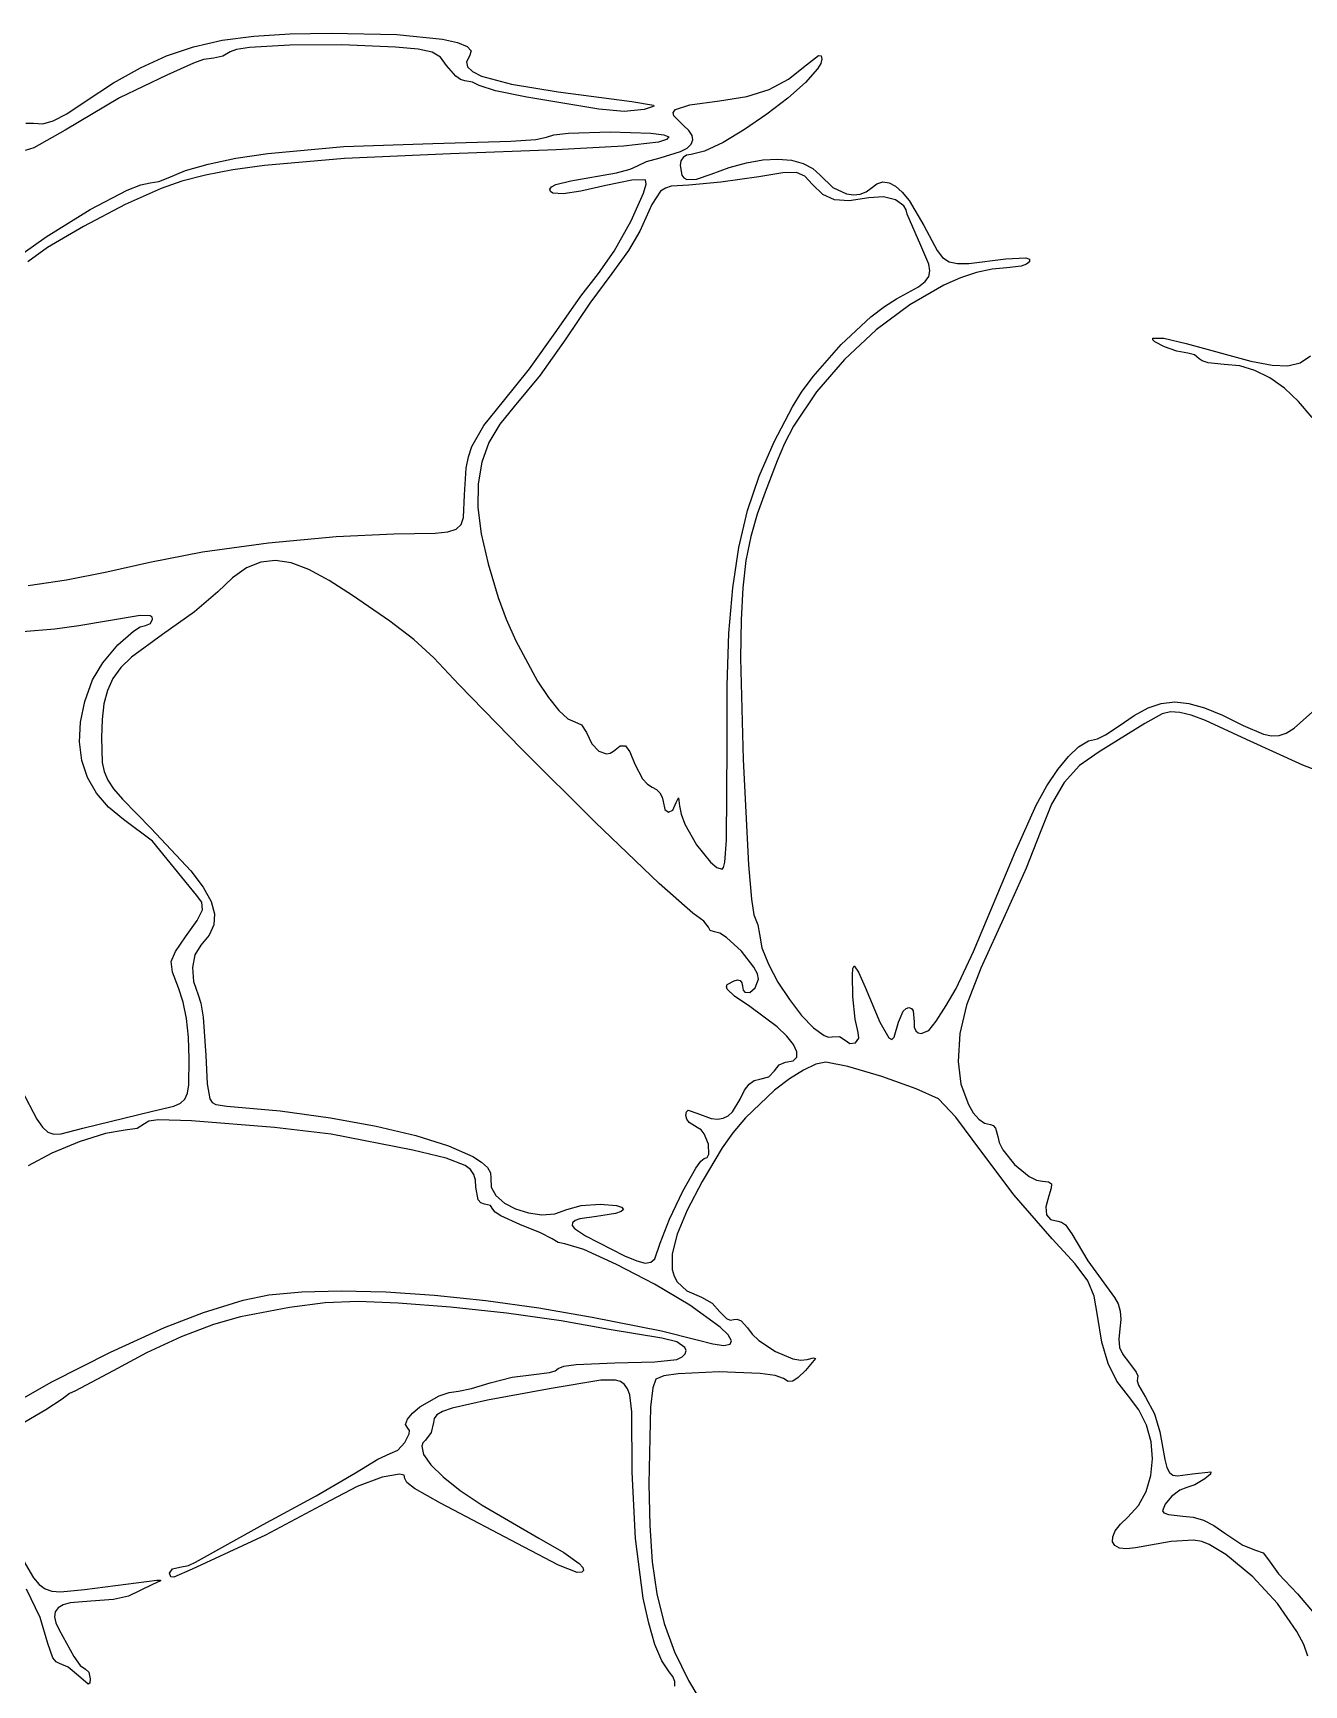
# Model space of a CAD drawing. Extents: x 56 to 1033, y 17 to 979.
# Drawn here: x 386 to 518, y 119.9 to 291.4 of the extents above; entities that cross this region are included whole.
import ezdxf

# ---------------------------------------------------------------- set-up
doc = ezdxf.new("R2010")
doc.units = 0

msp = doc.modelspace()

# ---------------------------------------------------------------- linework, layer by layer
at = {"layer": 'Layer 1'}
for p, q in [((399.848477, 289.073343), (402.639334, 290.01147)), ((402.639334, 290.01147), (405.622082, 290.681981)), ((405.622082, 290.681981), (408.91951, 291.119087)), ((408.445879, 289.921763), (407.114202, 289.723705)), ((412.647195, 290.16723), (408.445879, 289.921763)), ((408.91951, 291.119087), (412.654406, 291.357003)), ((418.048923, 290.188245), (412.647195, 290.16723)), ((412.654406, 291.357003), (416.94956, 291.42994)), ((416.94956, 291.42994), (423.745835, 291.272055)), ((423.63082, 289.9565), (418.048923, 290.188245)), ((425.987294, 289.750059), (423.63082, 289.9565)), ((423.745835, 291.272055), (428.48921, 290.803008)), ((428.48921, 290.803008), (430.050349, 290.45888)), ((430.050349, 290.45888), (431.04941, 290.045462)), ((431.04941, 290.045462), (431.470108, 289.565584)), ((397.126721, 287.833385), (399.848477, 289.073343)), ((402.6563, 288.31046), (399.86614, 287.05477)), ((403.692534, 288.677925), (402.6563, 288.31046)), ((404.74754, 288.83077), (403.692534, 288.677925)), ((405.692799, 289.021536), (404.74754, 288.83077)), ((406.46522, 289.48015), (405.692799, 289.021536)), ((407.114202, 289.723705), (406.46522, 289.48015)), ((427.417316, 289.451004), (425.987294, 289.750059)), ((428.276815, 288.932189), (427.417316, 289.451004)), ((428.92172, 288.06647), (428.276815, 288.932189)), ((431.29616, 289.02208), (431.006158, 288.457148)), ((431.006158, 288.457148), (431.111432, 287.92848)), ((431.470108, 289.565584), (431.29616, 289.02208)), ((466.28524, 288.1247), (467.549899, 289.106354)), ((467.783801, 288.27011), (467.437778, 287.703227)), ((467.549899, 289.106354), (467.822599, 289.0779)), ((467.90522, 288.72156), (467.783801, 288.27011)), ((467.822599, 289.0779), (467.90522, 288.72156)), ((394.351279, 286.257385), (397.126721, 287.833385)), ((399.86614, 287.05477), (394.965534, 284.694119)), ((429.875314, 286.942108), (428.92172, 288.06647)), ((430.376622, 286.600078), (429.875314, 286.942108)), ((430.81159, 286.47446), (430.376622, 286.600078)), ((431.628474, 286.32803), (430.81159, 286.47446)), ((431.111432, 287.92848), (431.620355, 287.432725)), ((431.620355, 287.432725), (432.541301, 286.96653)), ((432.541301, 286.96653), (435.652755, 286.109407)), ((462.417411, 285.559076), (464.425232, 286.632685)), ((464.425232, 286.632685), (466.28524, 288.1247)), ((467.437778, 287.703227), (466.181307, 286.302947)), ((391.39936, 284.31113), (394.351279, 286.257385)), ((432.29511, 285.97598), (431.628474, 286.32803)), ((433.988169, 285.413855), (432.29511, 285.97598)), ((437.27284, 284.76236), (433.988169, 285.413855)), ((435.652755, 286.109407), (440.51278, 285.33029)), ((444.71696, 283.52671), (437.27284, 284.76236)), ((440.51278, 285.33029), (448.17085, 284.33675)), ((457.26433, 284.37889), (460.088277, 284.831826)), ((460.088277, 284.831826), (462.417411, 285.559076)), ((466.181307, 286.302947), (464.354593, 284.680292)), ((388.076837, 282.299673), (389.482467, 283.043937)), ((394.965534, 284.694119), (389.33124, 281.33362)), ((389.482467, 283.043937), (391.39936, 284.31113)), ((447.349541, 283.29886), (444.71696, 283.52671)), ((449.42962, 283.48141), (447.349541, 283.29886)), ((448.17085, 284.33675), (450.409491, 283.941953)), ((450.275884, 283.751151), (449.42962, 283.48141)), ((450.437518, 283.852513), (450.275884, 283.751151)), ((450.409491, 283.941953), (450.437518, 283.852513)), ((452.436066, 283.192074), (452.676297, 283.492964)), ((452.510578, 282.826996), (452.436066, 283.192074)), ((452.676297, 283.492964), (454.196926, 283.967027)), ((454.196926, 283.967027), (457.26433, 284.37889)), ((464.354593, 284.680292), (462.17642, 282.994836)), ((385.222379, 282.073807), (386.02708, 282.05565)), ((386.02708, 282.05565), (386.989399, 281.997267)), ((389.33124, 281.33362), (386.079635, 279.494031)), ((386.989399, 281.997267), (388.076837, 282.299673)), ((453.5079, 281.83942), (452.510578, 282.826996)), ((454.087693, 281.302104), (453.5079, 281.83942)), ((459.865572, 281.406151), (457.640832, 280.07381)), ((462.17642, 282.994836), (459.865572, 281.406151)), ((410.362745, 278.925579), (418.242942, 279.649143)), ((418.242942, 279.649143), (427.48998, 279.95728)), ((427.48998, 279.95728), (435.603676, 280.191108)), ((435.603676, 280.191108), (438.199838, 280.389913)), ((438.199838, 280.389913), (439.30528, 280.61452)), ((439.30528, 280.61452), (440.05626, 280.849802)), ((440.05626, 280.849802), (441.590792, 281.019731)), ((447.277194, 279.677448), (440.308208, 279.287971)), ((441.590792, 281.019731), (445.921044, 281.161475)), ((445.921044, 281.161475), (450.117088, 281.035641)), ((450.937673, 280.109205), (447.277194, 279.677448)), ((450.117088, 281.035641), (451.483862, 280.871098)), ((451.749202, 280.358088), (450.937673, 280.109205)), ((451.483862, 280.871098), (451.99998, 280.63812)), ((451.99998, 280.63812), (451.749202, 280.358088)), ((453.898559, 279.492157), (454.32256, 279.894409)), ((454.416891, 280.799051), (454.087693, 281.302104)), ((454.32256, 279.894409), (454.495259, 280.32993)), ((454.495259, 280.32993), (454.416891, 280.799051)), ((457.640832, 280.07381), (455.720987, 279.157385)), ((386.079635, 279.494031), (385.163638, 279.2277)), ((404.179041, 277.82924), (407.038228, 278.42134)), ((407.038228, 278.42134), (410.362745, 278.925579)), ((418.314542, 278.393053), (410.027455, 277.677999)), ((429.32038, 278.8859), (418.314542, 278.393053)), ((440.308208, 279.287971), (429.32038, 278.8859)), ((448.76007, 277.64429), (449.695232, 278.074696)), ((449.695232, 278.074696), (451.11638, 278.48171)), ((451.11638, 278.48171), (453.223019, 279.122845)), ((453.252992, 278.163953), (453.17822, 277.67303)), ((453.223019, 279.122845), (453.898559, 279.492157)), ((453.473161, 278.522308), (453.252992, 278.163953)), ((453.83251, 278.741878), (453.473161, 278.522308)), ((454.32482, 278.81645), (453.83251, 278.741878)), ((455.720987, 279.157385), (454.32482, 278.81645)), ((458.272292, 277.476664), (460.068567, 277.963564)), ((460.068567, 277.963564), (461.765171, 278.248462)), ((461.765171, 278.248462), (463.332779, 278.331703)), ((463.332779, 278.331703), (464.742067, 278.213627)), ((464.742067, 278.213627), (465.963711, 277.894578)), ((465.963711, 277.894578), (466.968387, 277.374898)), ((399.052069, 276.027289), (400.02148, 276.40278)), ((400.02148, 276.40278), (401.826389, 277.154609)), ((403.87603, 276.671193), (401.418976, 276.03665)), ((401.826389, 277.154609), (404.179041, 277.82924)), ((406.721228, 277.215411), (403.87603, 276.671193)), ((410.027455, 277.677999), (406.721228, 277.215411)), ((441.83838, 276.07033), (446.551204, 276.902198)), ((446.551204, 276.902198), (447.978854, 277.28679)), ((447.978854, 277.28679), (448.76007, 277.64429)), ((449.58459, 276.20211), (448.15897, 276.16317)), ((449.637043, 275.750701), (449.58459, 276.20211)), ((453.17822, 277.67303), (453.340501, 276.681518)), ((453.340501, 276.681518), (453.55814, 276.385051)), ((453.55814, 276.385051), (453.879922, 276.217838)), ((453.879922, 276.217838), (454.875356, 276.260351)), ((454.875356, 276.260351), (456.40567, 276.78742)), ((456.40567, 276.78742), (458.272292, 277.476664)), ((461.33044, 276.49534), (457.413565, 275.941393)), ((463.850205, 276.896631), (461.33044, 276.49534)), ((465.27307, 276.947844), (463.850205, 276.896631)), ((466.123685, 276.574682), (465.27307, 276.947844)), ((466.9267, 275.70285), (466.123685, 276.574682)), ((466.968387, 277.374898), (467.72677, 276.65493)), ((467.72677, 276.65493), (469.022387, 275.406922)), ((391.903374, 273.092028), (395.757237, 275.105048)), ((399.27718, 275.30309), (395.561654, 273.617307)), ((395.757237, 275.105048), (397.185622, 275.67069)), ((397.185622, 275.67069), (398.15777, 275.87112)), ((398.15777, 275.87112), (399.052069, 276.027289)), ((401.418976, 276.03665), (399.27718, 275.30309)), ((439.62932, 275.2201), (439.803625, 275.450289)), ((439.713992, 274.973649), (439.62932, 275.2201)), ((439.971803, 274.810805), (439.713992, 274.973649)), ((439.803625, 275.450289), (440.278221, 275.68732)), ((441.029611, 274.737459), (439.971803, 274.810805)), ((440.278221, 275.68732), (441.83838, 276.07033)), ((442.848281, 275.003103), (441.029611, 274.737459)), ((445.47335, 275.61078), (442.848281, 275.003103)), ((448.15897, 276.16317), (445.47335, 275.61078)), ((448.077801, 271.932629), (449.355371, 274.793064)), ((449.355371, 274.793064), (449.637043, 275.750701)), ((451.140336, 274.998168), (450.221423, 273.609292)), ((451.639544, 275.335323), (451.140336, 274.998168)), ((452.251072, 275.514797), (451.639544, 275.335323)), ((454.06855, 275.64222), (452.251072, 275.514797)), ((457.413565, 275.941393), (454.06855, 275.64222)), ((467.999989, 274.667463), (466.9267, 275.70285)), ((469.196262, 274.123175), (467.999989, 274.667463)), ((469.022387, 275.406922), (470.461687, 274.739168)), ((470.461687, 274.739168), (471.17662, 274.63753)), ((471.17662, 274.63753), (471.857154, 274.69853)), ((471.857154, 274.69853), (472.479851, 274.928024)), ((472.479851, 274.928024), (473.02127, 275.33187)), ((473.02127, 275.33187), (473.61234, 275.780791)), ((473.61234, 275.780791), (474.225714, 275.965589)), ((474.225714, 275.965589), (474.863272, 275.884928)), ((474.863272, 275.884928), (475.526895, 275.53747)), ((475.526895, 275.53747), (476.218463, 274.92188)), ((476.218463, 274.92188), (476.939856, 274.036821)), ((387.339409, 270.259853), (391.903374, 273.092028)), ((395.561654, 273.617307), (391.234335, 271.353256)), ((450.221423, 273.609292), (448.97941, 270.86513)), ((470.72038, 274.021327), (469.196262, 274.123175)), ((472.7772, 274.31326), (470.72038, 274.021327)), ((474.279728, 274.406635), (472.7772, 274.31326)), ((475.54399, 274.110209), (474.279728, 274.406635)), ((476.415695, 273.490186), (475.54399, 274.110209)), ((476.656122, 273.079515), (476.415695, 273.490186)), ((476.74055, 272.61277), (476.656122, 273.079515)), ((476.939856, 274.036821), (478.47964, 271.45295)), ((391.234335, 271.353256), (387.467588, 269.156977)), ((446.328183, 268.767841), (448.077801, 271.932629)), ((478.16501, 269.37836), (476.74055, 272.61277)), ((478.47964, 271.45295), (479.855084, 268.865054)), ((382.80857, 267.03632), (387.339409, 270.259853)), ((448.97941, 270.86513), (447.806075, 268.838335)), ((479.006489, 267.443808), (478.16501, 269.37836)), ((387.467588, 269.156977), (385.43378, 267.67451)), ((444.68282, 266.44574), (446.328183, 268.767841)), ((447.806075, 268.838335), (446.07594, 266.44704)), ((479.855084, 268.865054), (480.434034, 268.121842)), ((480.434034, 268.121842), (481.098377, 267.68115)), ((481.098377, 267.68115), (481.966544, 267.4945)), ((483.156962, 267.513414), (486.97828, 267.97402)), ((486.97828, 267.97402), (489.083526, 268.103644)), ((489.083526, 268.103644), (489.4685, 267.966096)), ((489.4471, 267.68918), (489.136325, 267.435126)), ((489.4685, 267.966096), (489.4471, 267.68918)), ((442.857432, 264.107821), (444.68282, 266.44574)), ((446.07594, 266.44704), (443.79574, 263.363566)), ((478.61064, 265.619375), (478.995437, 266.15414)), ((478.995437, 266.15414), (479.119444, 266.744716)), ((479.119444, 266.744716), (479.006489, 267.443808)), ((482.271524, 266.003872), (480.540166, 265.24671)), ((481.966544, 267.4945), (483.156962, 267.513414)), ((483.954296, 266.565453), (482.271524, 266.003872)), ((485.568521, 266.914692), (483.954296, 266.565453)), ((487.09424, 267.03483), (485.568521, 266.914692)), ((488.589116, 267.227061), (487.09424, 267.03483)), ((489.136325, 267.435126), (488.589116, 267.227061)), ((475.65321, 263.8229), (477.941222, 265.087717)), ((480.540166, 265.24671), (477.01154, 263.212679)), ((477.941222, 265.087717), (478.61064, 265.619375)), ((440.37704, 260.55494), (442.857432, 264.107821)), ((443.79574, 263.363566), (441.29993, 259.6726)), ((472.966112, 261.956919), (474.391669, 263.0514)), ((477.01154, 263.212679), (473.528105, 260.597443)), ((474.391669, 263.0514), (475.65321, 263.8229)), ((469.898433, 259.084454), (472.966112, 261.956919)), ((437.531685, 256.56942), (440.37704, 260.55494)), ((441.29993, 259.6726), (438.635728, 255.911574)), ((467.001142, 255.776387), (469.898433, 259.084454)), ((473.528105, 260.597443), (470.249549, 257.535079)), ((502.247189, 259.576779), (502.2518, 259.75285)), ((502.482688, 259.349398), (502.247189, 259.576779)), ((502.2518, 259.75285), (503.412377, 259.731963)), ((503.457337, 258.832908), (502.482688, 259.349398)), ((503.412377, 259.731963), (505.72068, 259.19968)), ((505.72068, 259.19968), (512.450121, 257.357859)), ((470.249549, 257.535079), (467.335561, 254.159669)), ((504.742401, 258.387783), (503.457337, 258.832908)), ((505.90453, 258.19843), (504.742401, 258.387783)), ((506.583932, 258.02539), (505.90453, 258.19843)), ((507.07912, 257.60935), (506.583932, 258.02539)), ((507.396526, 257.380617), (507.07912, 257.60935)), ((507.991615, 257.193305), (507.396526, 257.380617)), ((512.450121, 257.357859), (514.636991, 256.941661)), ((517.553448, 257.197513), (518.642402, 257.901093)), ((434.82883, 253.1914), (437.531685, 256.56942)), ((438.635728, 255.911574), (435.9506, 252.65964)), ((465.78857, 254.137403), (467.001142, 255.776387)), ((509.67424, 257.02026), (507.991615, 257.193305)), ((511.27948, 256.862847), (509.67424, 257.02026)), ((512.859453, 256.393775), (511.27948, 256.862847)), ((514.408389, 255.617792), (512.859453, 256.393775)), ((515.920517, 254.539648), (514.408389, 255.617792)), ((514.636991, 256.941661), (516.278205, 256.882958)), ((516.278205, 256.882958), (517.553448, 257.197513)), ((464.82521, 252.6036), (465.78857, 254.137403)), ((467.335561, 254.159669), (464.945829, 250.605293)), ((517.390067, 253.164089), (515.920517, 254.539648)), ((432.78932, 250.677274), (434.82883, 253.1914)), ((435.9506, 252.65964), (434.445187, 250.822709)), ((462.921819, 248.965015), (464.82521, 252.6036)), ((518.811268, 251.495866), (517.390067, 253.164089)), ((431.558585, 248.514056), (432.78932, 250.677274)), ((434.445187, 250.822709), (433.319282, 248.907868)), ((464.945829, 250.605293), (463.997461, 248.802892)), ((433.319282, 248.907868), (432.568448, 246.862265)), ((461.381908, 245.429398), (462.921819, 248.965015)), ((463.997461, 248.802892), (463.24004, 247.00603)), ((430.95404, 246.262543), (431.189451, 247.426787)), ((431.189451, 247.426787), (431.558585, 248.514056)), ((430.7931, 243.48353), (430.95404, 246.262543)), ((432.568448, 246.862265), (432.188246, 244.63305)), ((460.174628, 241.836536), (461.381908, 245.429398)), ((463.24004, 247.00603), (462.00842, 243.76609)), ((432.188246, 244.63305), (432.17424, 242.167371)), ((462.00842, 243.76609), (461.162768, 241.47297)), ((430.697057, 241.115599), (430.7931, 243.48353)), ((432.17424, 242.167371), (432.521992, 239.412377)), ((429.92336, 239.917933), (430.440438, 240.395573)), ((430.440438, 240.395573), (430.697057, 241.115599)), ((459.269131, 238.026213), (460.174628, 241.836536)), ((461.162768, 241.47297), (460.502235, 239.153683)), ((403.568843, 237.563438), (410.418516, 238.499496)), ((410.418516, 238.499496), (417.441097, 239.167401)), ((417.441097, 239.167401), (423.42958, 239.42759)), ((423.42958, 239.42759), (427.743652, 239.48908)), ((427.743652, 239.48908), (429.05478, 239.632495)), ((429.05478, 239.632495), (429.92336, 239.917933)), ((432.521992, 239.412377), (433.227065, 236.315217)), ((460.502235, 239.153683), (460.013957, 236.653104)), ((398.09908, 236.49879), (403.568843, 237.563438)), ((458.634568, 233.838212), (459.269131, 238.026213)), ((389.469075, 234.655878), (393.639301, 235.465563)), ((393.639301, 235.465563), (398.09908, 236.49879)), ((408.159458, 235.89063), (406.69671, 234.858237)), ((409.61965, 236.494943), (408.159458, 235.89063)), ((411.141944, 236.669496), (409.61965, 236.494943)), ((412.790994, 236.412613), (411.141944, 236.669496)), ((414.631458, 235.722614), (412.790994, 236.412613)), ((416.727991, 234.597823), (414.631458, 235.722614)), ((433.227065, 236.315217), (434.28502, 232.82304)), ((460.013957, 236.653104), (459.685071, 233.816106)), ((385.478167, 234.061715), (389.469075, 234.655878)), ((405.16675, 233.39944), (402.747551, 231.326767)), ((406.69671, 234.858237), (405.16675, 233.39944)), ((419.14525, 233.03656), (416.727991, 234.597823)), ((458.240091, 229.11232), (458.634568, 233.838212)), ((459.685071, 233.816106), (459.502716, 230.487562)), ((423.013629, 230.35534), (419.14525, 233.03656)), ((434.28502, 232.82304), (435.123765, 230.567059)), ((390.73416, 229.86531), (388.256037, 229.525239)), ((397.123565, 230.958375), (390.73416, 229.86531)), ((397.117539, 229.764215), (397.6559, 229.92189)), ((398.155802, 230.929875), (397.123565, 230.958375)), ((397.6559, 229.92189), (398.175941, 230.115214)), ((398.343222, 230.791594), (398.155802, 230.929875)), ((398.175941, 230.115214), (398.39224, 230.57814)), ((398.39224, 230.57814), (398.343222, 230.791594)), ((402.747551, 231.326767), (399.41285, 228.96026)), ((425.506102, 228.455774), (423.013629, 230.35534)), ((435.123765, 230.567059), (436.123395, 228.305733)), ((459.502716, 230.487562), (459.454027, 226.512346)), ((388.256037, 229.525239), (384.898813, 229.251435)), ((394.78965, 227.885191), (396.422434, 229.333321)), ((399.41285, 228.96026), (396.20641, 226.62985)), ((396.422434, 229.333321), (397.117539, 229.764215)), ((427.582525, 226.535341), (425.506102, 228.455774)), ((436.123395, 228.305733), (438.372704, 224.144484)), ((458.054851, 223.688321), (458.240091, 229.11232)), ((393.212853, 226.044123), (394.78965, 227.885191)), ((396.20641, 226.62985), (395.102086, 225.534934)), ((430.20275, 223.79152), (427.582525, 226.535341)), ((459.454027, 226.512346), (459.7062, 216.00139)), ((392.14735, 224.27674), (393.212853, 226.044123)), ((395.102086, 225.534934), (394.281137, 224.403577)), ((391.358399, 222.017371), (392.14735, 224.27674)), ((393.706649, 223.173306), (393.341706, 221.781646)), ((394.281137, 224.403577), (393.706649, 223.173306)), ((436.705494, 217.088109), (430.20275, 223.79152)), ((438.372704, 224.144484), (439.506079, 222.433278)), ((458.048, 217.406), (458.054851, 223.688321)), ((390.91613, 219.858879), (391.358399, 222.017371)), ((393.341706, 221.781646), (393.149391, 220.166122)), ((439.506079, 222.433278), (440.567733, 221.094163)), ((500.335457, 220.579647), (501.76566, 221.349555)), ((501.76566, 221.349555), (503.138568, 221.812605)), ((503.138568, 221.812605), (504.52573, 221.968951)), ((504.52573, 221.968951), (505.998696, 221.818744)), ((505.998696, 221.818744), (507.629015, 221.362137)), ((507.629015, 221.362137), (509.488237, 220.599282)), ((390.817622, 217.814381), (390.91613, 219.858879)), ((393.149391, 220.166122), (393.09279, 218.26426)), ((440.567733, 221.094163), (441.499514, 220.221497)), ((441.499514, 220.221497), (442.24327, 219.90964)), ((442.24327, 219.90964), (442.941591, 219.579176)), ((442.941591, 219.579176), (443.44057, 218.78468)), ((501.41647, 219.74602), (496.67287, 216.80586)), ((498.77641, 219.50273), (500.335457, 220.579647)), ((503.232117, 220.749311), (501.41647, 219.74602)), ((504.097289, 220.934969), (503.232117, 220.749311)), ((505.067148, 220.888873), (504.097289, 220.934969)), ((506.241534, 220.595202), (505.067148, 220.888873)), ((507.720289, 220.038138), (506.241534, 220.595202)), ((511.99027, 218.07054), (507.720289, 220.038138)), ((509.488237, 220.599282), (511.64791, 219.53033)), ((516.91848, 219.237197), (518.83376, 220.95148)), ((393.09279, 218.26426), (393.1724, 215.700062)), ((443.44057, 218.78468), (443.99993, 217.627812)), ((494.551436, 217.31279), (495.5655, 217.930254)), ((495.5655, 217.930254), (496.51102, 218.14119)), ((496.51102, 218.14119), (497.35903, 218.541145)), ((497.35903, 218.541145), (498.77641, 219.50273)), ((511.64791, 219.53033), (513.740878, 218.60876)), ((517.828824, 215.39338), (511.99027, 218.07054)), ((513.740878, 218.60876), (514.583447, 218.441522)), ((514.583447, 218.441522), (515.359294, 218.48367)), ((515.359294, 218.48367), (516.120333, 218.745473)), ((516.120333, 218.745473), (516.91848, 219.237197)), ((391.059956, 215.896993), (390.817622, 217.814381)), ((444.345817, 209.500616), (436.705494, 217.088109)), ((443.99993, 217.627812), (444.747474, 216.860221)), ((444.747474, 216.860221), (445.5442, 216.57654)), ((445.5442, 216.57654), (445.91757, 216.645738)), ((445.91757, 216.645738), (446.25111, 216.8714)), ((446.25111, 216.8714), (446.948583, 217.420433)), ((446.948583, 217.420433), (447.48744, 217.415568)), ((447.48744, 217.415568), (447.959195, 216.800694)), ((447.959195, 216.800694), (448.45536, 215.5197)), ((457.998979, 207.634806), (458.04803, 217.40604)), ((458.04803, 217.40604), (458.048, 217.406)), ((492.384467, 214.950323), (493.485526, 216.311808)), ((493.485526, 216.311808), (494.551436, 217.31279)), ((496.67287, 216.80586), (494.648315, 215.376061)), ((391.640211, 214.119828), (391.059956, 215.896993)), ((393.1724, 215.700062), (393.363863, 214.746063)), ((393.363863, 214.746063), (393.737166, 213.863526)), ((448.45536, 215.5197), (449.264761, 213.976976)), ((459.7062, 216.00139), (460.267287, 205.058235)), ((491.26496, 213.251345), (492.384467, 214.950323)), ((494.648315, 215.376061), (493.040015, 213.617858)), ((520.089384, 214.536925), (517.828824, 215.39338)), ((392.555465, 212.496004), (391.640211, 214.119828)), ((393.737166, 213.863526), (394.352861, 212.942)), ((394.352861, 212.942), (395.271497, 211.87103)), ((449.264761, 213.976976), (449.772002, 213.424828)), ((449.772002, 213.424828), (450.2683, 213.12366)), ((450.2683, 213.12366), (450.711622, 212.893129)), ((450.711622, 212.893129), (451.07467, 212.533298)), ((490.143703, 211.237889), (491.26496, 213.251345)), ((493.040015, 213.617858), (491.721748, 211.357938)), ((393.802798, 211.038636), (392.555465, 212.496004)), ((395.37929, 209.76084), (393.802798, 211.038636)), ((395.271497, 211.87103), (398.2598, 208.83895)), ((451.07467, 212.533298), (451.319975, 212.09343)), ((451.319975, 212.09343), (451.41007, 211.62279)), ((451.41007, 211.62279), (451.571609, 210.811095)), ((452.405117, 210.745235), (452.77122, 211.51524)), ((452.77122, 211.51524), (452.99599, 212.01831)), ((452.99599, 212.01831), (453.10895, 211.19997)), ((453.10895, 211.19997), (453.276925, 210.322381)), ((487.96273, 206.35959), (490.143703, 211.237889)), ((491.721748, 211.357938), (490.56729, 208.42299)), ((398.39224, 207.51462), (395.37929, 209.76084)), ((450.989507, 203.116575), (444.345817, 209.500616)), ((451.571609, 210.811095), (451.954269, 210.514549)), ((451.954269, 210.514549), (452.405117, 210.745235)), ((453.276925, 210.322381), (453.665297, 209.295312)), ((453.665297, 209.295312), (454.882916, 207.121285)), ((398.2598, 208.83895), (402.369611, 204.451604)), ((457.822925, 205.333605), (457.998979, 207.634806)), ((490.56729, 208.42299), (489.095546, 204.698888)), ((402.95762, 201.90343), (398.39224, 207.51462)), ((454.882916, 207.121285), (456.321172, 205.334993)), ((483.630116, 196.049215), (487.96273, 206.35959)), ((402.369611, 204.451604), (403.659356, 202.73644)), ((456.321172, 205.334993), (456.985341, 204.792593)), ((456.985341, 204.792593), (457.53943, 204.59354)), ((457.53943, 204.59354), (457.694908, 204.776015)), ((457.694908, 204.776015), (457.822925, 205.333605)), ((460.267287, 205.058235), (460.571415, 201.479935)), ((489.095546, 204.698888), (486.94143, 199.8813)), ((403.659356, 202.73644), (404.4704, 201.26625)), ((454.50235, 200.02352), (450.989507, 203.116575)), ((403.519577, 201.164866), (402.95762, 201.90343)), ((403.568924, 200.390998), (403.519577, 201.164866)), ((404.4704, 201.26625), (404.826295, 199.98551)), ((460.571415, 201.479935), (460.84159, 199.86959)), ((401.82516, 197.57235), (403.029503, 199.290575)), ((403.029503, 199.290575), (403.568924, 200.390998)), ((404.826295, 199.98551), (404.750594, 198.838696)), ((455.646439, 199.191972), (454.50235, 200.02352)), ((456.1223, 198.57623), (455.646439, 199.191972)), ((460.84159, 199.86959), (461.253875, 198.83343)), ((486.94143, 199.8813), (484.397274, 194.317397)), ((400.762148, 196.060579), (401.82516, 197.57235)), ((404.266852, 197.770284), (403.39862, 196.72475)), ((404.750594, 198.838696), (404.266852, 197.770284)), ((456.299964, 198.24989), (456.1223, 198.57623)), ((456.7271, 198.11414), (456.299964, 198.24989)), ((457.288764, 197.949741), (456.7271, 198.11414)), ((457.992257, 197.506453), (457.288764, 197.949741)), ((459.546921, 196.082669), (457.992257, 197.506453)), ((461.253875, 198.83343), (461.42535, 197.87395)), ((461.42535, 197.87395), (461.674993, 196.455046)), ((400.3291, 195.007643), (400.762148, 196.060579)), ((402.798154, 195.71908), (402.548645, 194.385324)), ((403.39862, 196.72475), (402.798154, 195.71908)), ((460.835472, 194.441705), (459.546921, 196.082669)), ((461.674993, 196.455046), (462.348494, 194.739271)), ((481.825311, 192.208634), (483.630116, 196.049215)), ((400.455177, 193.91943), (400.3291, 195.007643)), ((401.06954, 192.30183), (400.455177, 193.91943)), ((402.548645, 194.385324), (402.660336, 192.93068)), ((461.206324, 193.726943), (460.835472, 194.441705)), ((462.348494, 194.739271), (463.332706, 192.887087)), ((471.062709, 193.598217), (471.11615, 194.310132)), ((471.11615, 194.310132), (471.23444, 194.5778)), ((471.23444, 194.5778), (471.685244, 193.928893)), ((471.685244, 193.928893), (472.39629, 192.36875)), ((484.397274, 194.317397), (482.910661, 190.477261)), ((401.564622, 190.809193), (401.06954, 192.30183)), ((402.660336, 192.93068), (403.14347, 191.56235)), ((457.975091, 192.399725), (458.072101, 192.627528)), ((458.060044, 192.131469), (457.975091, 192.399725)), ((458.814665, 191.409943), (458.060044, 192.131469)), ((458.072101, 192.627528), (458.77319, 193.02543)), ((458.77319, 193.02543), (459.143922, 193.104779)), ((459.143922, 193.104779), (459.421811, 193.030309)), ((459.421811, 193.030309), (459.596292, 192.809617)), ((459.596292, 192.809617), (459.6568, 192.4503)), ((459.6568, 192.4503), (459.718994, 192.050628)), ((460.401732, 191.804977), (460.957643, 192.296535)), ((460.957643, 192.296535), (461.30229, 193.18248)), ((461.30229, 193.18248), (461.206324, 193.726943)), ((463.332706, 192.887087), (464.514485, 191.058958)), ((471.117784, 191.388183), (471.062709, 193.598217)), ((472.39629, 192.36875), (473.925251, 188.731312)), ((480.80594, 190.45439), (481.825311, 192.208634)), ((401.915192, 189.100788), (401.564622, 190.809193)), ((403.14347, 191.56235), (403.400271, 190.702917)), ((403.400271, 190.702917), (403.635567, 189.229777)), ((460.41361, 190.33564), (458.814665, 191.409943)), ((459.718994, 192.050628), (459.884728, 191.819126)), ((459.884728, 191.819126), (460.401732, 191.804977)), ((464.514485, 191.058958), (465.780686, 189.415346)), ((471.334482, 189.040767), (471.117784, 191.388183)), ((479.75434, 188.83442), (480.80594, 190.45439)), ((482.910661, 190.477261), (482.214536, 187.53052)), ((402.126042, 187.145809), (401.915192, 189.100788)), ((403.635567, 189.229777), (403.93745, 185.26843)), ((463.255089, 188.240354), (460.41361, 190.33564)), ((465.780686, 189.415346), (467.018164, 188.116715)), ((471.64762, 187.64904), (471.334482, 189.040767)), ((473.925251, 188.731312), (474.847037, 187.085055)), ((475.410553, 187.168013), (475.8647, 188.71822)), ((475.8647, 188.71822), (476.334247, 189.849673)), ((476.334247, 189.849673), (476.628717, 190.138127)), ((476.628717, 190.138127), (476.922542, 190.240461)), ((476.922542, 190.240461), (477.185392, 190.155721)), ((477.185392, 190.155721), (477.386935, 189.882954)), ((477.386935, 189.882954), (477.48477, 188.76952)), ((477.48477, 188.76952), (477.491351, 188.217207)), ((478.993458, 187.865512), (479.75434, 188.83442)), ((402.20196, 184.91345), (402.126042, 187.145809)), ((464.253233, 187.266457), (463.255089, 188.240354)), ((464.939152, 186.389419), (464.253233, 187.266457)), ((467.018164, 188.116715), (468.113773, 187.323529)), ((468.113773, 187.323529), (468.57302, 187.166622)), ((468.57302, 187.166622), (468.95437, 187.19625)), ((468.95437, 187.19625), (469.727309, 187.244086)), ((469.727309, 187.244086), (470.29588, 186.86425)), ((471.38348, 186.59046), (471.735199, 187.070839)), ((471.735199, 187.070839), (471.64762, 187.64904)), ((474.847037, 187.085055), (475.158023, 186.926755)), ((475.158023, 186.926755), (475.410553, 187.168013)), ((477.491351, 188.217207), (477.633421, 187.826625)), ((477.633421, 187.826625), (477.882823, 187.596969)), ((477.882823, 187.596969), (478.211401, 187.527435)), ((478.211401, 187.527435), (478.993458, 187.865512)), ((482.214536, 187.53052), (482.04184, 184.6468)), ((403.93745, 185.26843), (404.064908, 182.305525)), ((465.289977, 185.64501), (464.939152, 186.389419)), ((465.282835, 185.069002), (465.289977, 185.64501)), ((470.29588, 186.86425), (470.78988, 186.501463)), ((470.78988, 186.501463), (471.38348, 186.59046)), ((402.153295, 182.207998), (402.20196, 184.91345)), ((462.389587, 183.0576), (462.97825, 183.68167)), ((462.97825, 183.68167), (463.448606, 184.305716)), ((463.448606, 184.305716), (464.10317, 184.56527)), ((464.10317, 184.56527), (464.894856, 184.697165)), ((465.973275, 183.747879), (464.520886, 182.824016)), ((464.894856, 184.697165), (465.282835, 185.069002)), ((467.260653, 184.349956), (465.973275, 183.747879)), ((468.30431, 184.56512), (467.260653, 184.349956)), ((470.580315, 184.120875), (468.30431, 184.56512)), ((474.132366, 183.062609), (470.580315, 184.120875)), ((482.04184, 184.6468), (482.335871, 182.273206)), ((402.014634, 181.351618), (402.153295, 182.207998)), ((404.064908, 182.305525), (404.333492, 180.769841)), ((459.852946, 181.645071), (460.342561, 182.28862)), ((460.342561, 182.28862), (460.873564, 182.671432)), ((460.873564, 182.671432), (461.45045, 182.79803)), ((461.45045, 182.79803), (462.389587, 183.0576)), ((464.520886, 182.824016), (462.982195, 181.643491)), ((477.696914, 181.802029), (474.132366, 183.062609)), ((482.335871, 182.273206), (483.10515, 180.167515)), ((384.80174, 181.6199), (386.371714, 178.660865)), ((400.605596, 180.005441), (401.28543, 180.313875)), ((401.28543, 180.313875), (401.740227, 180.741422)), ((401.740227, 180.741422), (402.014634, 181.351618)), ((404.333492, 180.769841), (404.584297, 180.383068)), ((404.584297, 180.383068), (404.94669, 180.168134)), ((404.94669, 180.168134), (406.10799, 180.00716)), ((458.622636, 179.42432), (459.40022, 180.73626)), ((459.40022, 180.73626), (459.852946, 181.645071)), ((462.982195, 181.643491), (459.960747, 178.772958)), ((480.01041, 180.75084), (477.696914, 181.802029)), ((481.794035, 178.846131), (480.01041, 180.75084)), ((483.10515, 180.167515), (483.615127, 179.318686)), ((386.371714, 178.660865), (386.956909, 177.802836)), ((391.15716, 177.71923), (398.39224, 179.49177)), ((398.009709, 178.438206), (397.55723, 178.16323)), ((398.959953, 178.578789), (398.009709, 178.438206)), ((398.39224, 179.49177), (400.605596, 180.005441)), ((402.45189, 178.46271), (398.959953, 178.578789)), ((411.05759, 177.77643), (402.45189, 178.46271)), ((406.10799, 180.00716), (411.649632, 179.500836)), ((411.649632, 179.500836), (416.859804, 178.797828)), ((416.859804, 178.797828), (421.601847, 177.935399)), ((453.76599, 179.02946), (453.819436, 179.41959)), ((453.858953, 178.664228), (453.76599, 179.02946)), ((453.819436, 179.41959), (454.003465, 179.586802)), ((454.112071, 178.30897), (453.858953, 178.664228)), ((454.003465, 179.586802), (454.90541, 179.2843)), ((454.90541, 179.2843), (456.406633, 178.708478)), ((456.406633, 178.708478), (457.053051, 178.652102)), ((457.053051, 178.652102), (457.635241, 178.751772)), ((457.635241, 178.751772), (458.157128, 179.008756)), ((458.157128, 179.008756), (458.622636, 179.42432)), ((459.960747, 178.772958), (458.63541, 177.213199)), ((484.38583, 175.35044), (481.794035, 178.846131)), ((483.615127, 179.318686), (484.180459, 178.661097)), ((484.180459, 178.661097), (484.779994, 178.236168)), ((386.956909, 177.802836), (387.517982, 177.292189)), ((387.517982, 177.292189), (388.13674, 177.078713)), ((388.13674, 177.078713), (388.894985, 177.112201)), ((388.894985, 177.112201), (391.15716, 177.71923)), ((393.495575, 177.165683), (390.768714, 176.308964)), ((395.55113, 177.49567), (393.495575, 177.165683)), ((396.797735, 177.691754), (395.55113, 177.49567)), ((397.55723, 178.16323), (396.797735, 177.691754)), ((416.930421, 177.086947), (411.05759, 177.77643)), ((425.43309, 175.41753), (416.930421, 177.086947)), ((421.601847, 177.935399), (425.739102, 176.950812)), ((425.739102, 176.950812), (429.134913, 175.88133)), ((454.94416, 177.79086), (454.112071, 178.30897)), ((455.344634, 177.548014), (454.94416, 177.79086)), ((455.683925, 177.132346), (455.344634, 177.548014)), ((456.123349, 176.035532), (455.683925, 177.132346)), ((458.63541, 177.213199), (457.53861, 175.65728)), ((484.779994, 178.236168), (485.39258, 178.08532)), ((485.39258, 178.08532), (485.692648, 177.988781)), ((485.692648, 177.988781), (485.938385, 177.725925)), ((485.938385, 177.725925), (486.16541, 176.86184)), ((486.16541, 176.86184), (486.300937, 176.209101)), ((387.917036, 175.125378), (385.48703, 173.81479)), ((390.768714, 176.308964), (387.917036, 175.125378)), ((428.865096, 174.60996), (425.43309, 175.41753)), ((429.134913, 175.88133), (431.65262, 174.764216)), ((457.53861, 175.65728), (455.451795, 172.161636)), ((455.976044, 174.675322), (456.151208, 175.006395)), ((456.151208, 175.006395), (456.123349, 176.035532)), ((487.875268, 170.757526), (484.38583, 175.35044)), ((486.300937, 176.209101), (486.671615, 175.468126)), ((486.671615, 175.468126), (487.903021, 173.937551)), ((430.84432, 173.850987), (428.865096, 174.60996)), ((431.408326, 173.419827), (430.84432, 173.850987)), ((431.752162, 172.916939), (431.408326, 173.419827)), ((431.65262, 174.764216), (432.539479, 174.199441)), ((432.539479, 174.199441), (433.155565, 173.636731)), ((433.155565, 173.636731), (433.483796, 173.080745)), ((453.455865, 171.154861), (454.806883, 173.552049)), ((454.806883, 173.552049), (455.323355, 174.282464)), ((455.323355, 174.282464), (455.65628, 174.55091)), ((455.65628, 174.55091), (455.976044, 174.675322)), ((487.903021, 173.937551), (489.428811, 172.702283)), ((431.923501, 172.314363), (431.752162, 172.916939)), ((431.97002, 171.58414), (431.923501, 172.314363)), ((432.191794, 170.275977), (431.97002, 171.58414)), ((433.483796, 173.080745), (433.50709, 172.53614)), ((433.50709, 172.53614), (433.537269, 171.587724)), ((433.537269, 171.587724), (434.045695, 170.707931)), ((455.451795, 172.161636), (453.895546, 169.191421)), ((489.428811, 172.702283), (490.167471, 172.330442)), ((490.167471, 172.330442), (490.81817, 172.19449)), ((490.81817, 172.19449), (491.433489, 172.143749)), ((491.433489, 172.143749), (491.719129, 171.932339)), ((491.719129, 171.932339), (491.711832, 171.471476)), ((432.468031, 169.947425), (432.191794, 170.275977)), ((432.85363, 169.83762), (432.468031, 169.947425)), ((433.477679, 169.678884), (432.85363, 169.83762)), ((434.045695, 170.707931), (434.92995, 169.939327)), ((434.92995, 169.939327), (436.08762, 169.324477)), ((442.909516, 169.675711), (444.866284, 169.823117)), ((444.866284, 169.823117), (446.562455, 169.692841)), ((452.06836, 168.258438), (453.455865, 171.154861)), ((491.817, 166.21484), (487.875268, 170.757526)), ((491.44834, 170.67238), (491.142685, 169.543375)), ((491.711832, 171.471476), (491.44834, 170.67238)), ((433.73725, 169.29727), (433.477679, 169.678884)), ((433.958039, 169.006202), (433.73725, 169.29727)), ((434.559197, 168.613146), (433.958039, 169.006202)), ((436.53538, 167.72716), (434.559197, 168.613146)), ((436.08762, 169.324477), (437.416288, 168.905949)), ((437.416288, 168.905949), (438.813538, 168.726308)), ((438.813538, 168.726308), (440.176954, 168.828119)), ((440.176954, 168.828119), (441.40412, 169.25395)), ((441.40412, 169.25395), (442.909516, 169.675711)), ((442.264207, 168.119323), (441.999685, 167.885284)), ((442.767559, 168.308156), (442.264207, 168.119323)), ((444.48792, 168.54519), (442.767559, 168.308156)), ((446.464115, 168.835542), (444.48792, 168.54519)), ((447.065272, 169.05117), (446.464115, 168.835542)), ((446.562455, 169.692841), (447.090326, 169.52253)), ((447.28606, 169.28155), (447.065272, 169.05117)), ((447.090326, 169.52253), (447.28606, 169.28155)), ((451.1095, 165.76187), (452.06836, 168.258438)), ((453.895546, 169.191421), (452.864274, 166.706348)), ((491.142685, 169.543375), (491.200913, 168.729408)), ((491.200913, 168.729408), (491.620794, 168.236564)), ((491.620794, 168.236564), (492.4001, 168.07093)), ((438.67596, 166.855507), (436.53538, 167.72716)), ((439.89314, 166.20575), (438.67596, 166.855507)), ((441.999685, 167.885284), (441.974699, 167.60729)), ((441.974699, 167.60729), (442.189958, 167.286595)), ((442.189958, 167.286595), (443.34404, 166.52211)), ((443.34404, 166.52211), (447.414475, 164.467387)), ((452.864274, 166.706348), (452.35239, 164.66613)), ((492.4001, 168.07093), (492.781882, 167.966344)), ((492.781882, 167.966344), (493.183084, 167.681583)), ((493.183084, 167.681583), (493.85308, 166.7455)), ((493.85308, 166.7455), (495.517519, 163.93251)), ((440.509012, 165.858512), (439.89314, 166.20575)), ((441.20383, 165.71406), (440.509012, 165.858512)), ((443.185015, 165.110306), (441.20383, 165.71406)), ((446.564872, 163.571399), (443.185015, 165.110306)), ((450.531676, 164.162238), (451.10947, 165.76196)), ((451.10947, 165.76196), (451.1095, 165.76187)), ((494.195185, 163.631397), (491.817, 166.21484)), ((450.512859, 161.50587), (446.564872, 163.571399)), ((447.414475, 164.467387), (448.6782, 163.929612)), ((448.6782, 163.929612), (449.555182, 163.705739)), ((449.555182, 163.705739), (450.141111, 163.786403)), ((450.141111, 163.786403), (450.531676, 164.162238)), ((452.35239, 164.66613), (452.354305, 163.030481)), ((452.354305, 163.030481), (452.54619, 162.35178)), ((495.522384, 161.861885), (494.195185, 163.631397)), ((495.517519, 163.93251), (498.26492, 160.11833)), ((454.19843, 159.32225), (450.512859, 161.50587)), ((452.54619, 162.35178), (452.864429, 161.759114)), ((452.864429, 161.759114), (453.877174, 160.811743)), ((496.16669, 160.280698), (495.522384, 161.861885)), ((403.69409, 158.58381), (407.81766, 159.83643)), ((407.81766, 159.83643), (410.451026, 160.40433)), ((410.451026, 160.40433), (413.879171, 160.735535)), ((416.329059, 159.584581), (412.612699, 159.087913)), ((413.879171, 160.735535), (417.975448, 160.836139)), ((419.739184, 159.705982), (416.329059, 159.584581)), ((417.975448, 160.836139), (422.613209, 160.712234)), ((423.90999, 159.54465), (419.739184, 159.705982)), ((422.613209, 160.712234), (427.665808, 160.369913)), ((429.337883, 159.131465), (423.90999, 159.54465)), ((427.665808, 160.369913), (433.006597, 159.81527)), ((433.006597, 159.81527), (438.50893, 159.054398)), ((453.877174, 160.811743), (455.38695, 160.14808)), ((455.38695, 160.14808), (456.498984, 159.534763)), ((456.498984, 159.534763), (457.31047, 158.62761)), ((496.4962, 158.26223), (496.16669, 160.280698)), ((498.26492, 160.11833), (498.647687, 159.470727)), ((399.618424, 157.030791), (403.69409, 158.58381)), ((407.52319, 158.12344), (404.722413, 157.340039)), ((412.612699, 159.087913), (407.52319, 158.12344)), ((435.141005, 158.496198), (429.337883, 159.131465)), ((440.804469, 157.702991), (435.141005, 158.496198)), ((438.50893, 159.054398), (444.04616, 158.09339)), ((444.04616, 158.09339), (451.255031, 156.653446)), ((457.334702, 157.0628), (454.19843, 159.32225)), ((457.31047, 158.62761), (457.976011, 157.93247)), ((457.976011, 157.93247), (458.368028, 157.793957)), ((458.368028, 157.793957), (458.73735, 157.82959)), ((458.73735, 157.82959), (459.110032, 157.863926)), ((459.110032, 157.863926), (459.505536, 157.718365)), ((496.952856, 155.502277), (496.4962, 158.26223)), ((498.647687, 159.470727), (498.867601, 158.722445)), ((498.926905, 157.860576), (498.82784, 156.87221)), ((498.867601, 158.722445), (498.926905, 157.860576)), ((394.008831, 154.452609), (399.618424, 157.030791)), ((404.722413, 157.340039), (401.359359, 156.050666)), ((445.81339, 156.81599), (440.804469, 157.702991)), ((451.2624, 155.90078), (445.81339, 156.81599)), ((451.255031, 156.653446), (454.94026, 155.73041)), ((458.172425, 156.238161), (457.334702, 157.0628)), ((458.519317, 155.635734), (458.172425, 156.238161)), ((459.505536, 157.718365), (460.18586, 156.99121)), ((460.18586, 156.99121), (460.658997, 156.32784)), ((460.658997, 156.32784), (461.33573, 155.67272)), ((498.82784, 156.87221), (498.71773, 155.804624)), ((387.940143, 151.370252), (394.008831, 154.452609)), ((397.774895, 154.39957), (394.30989, 152.531)), ((401.359359, 156.050666), (397.774895, 154.39957)), ((452.82949, 155.5184), (451.2624, 155.90078)), ((453.674235, 154.939846), (452.82949, 155.5184)), ((453.797408, 154.616632), (453.674235, 154.939846)), ((453.70601, 154.291927), (453.797408, 154.616632)), ((454.94026, 155.73041), (456.585851, 155.302855)), ((456.585851, 155.302855), (457.728947, 155.153966)), ((457.728947, 155.153966), (458.372464, 155.269631)), ((458.372464, 155.269631), (458.519317, 155.635734)), ((461.33573, 155.67272), (463.062724, 154.514186)), ((463.062724, 154.514186), (464.892316, 153.769535)), ((497.614135, 153.261954), (496.952856, 155.502277)), ((498.71773, 155.804624), (498.814309, 154.951208)), ((498.814309, 154.951208), (499.147083, 154.201753)), ((440.198744, 152.52391), (440.51167, 152.75479)), ((440.51167, 152.75479), (441.087219, 152.983873)), ((441.087219, 152.983873), (442.385635, 153.171146)), ((442.385635, 153.171146), (446.38906, 153.34388)), ((446.38906, 153.34388), (450.556565, 153.448858)), ((450.556565, 153.448858), (452.83419, 153.70145)), ((452.83419, 153.70145), (453.388713, 153.981583)), ((453.388713, 153.981583), (453.70601, 154.291927)), ((464.892316, 153.769535), (465.697297, 153.631766)), ((465.697297, 153.631766), (466.34998, 153.69269)), ((467.236391, 153.811156), (466.18856, 152.54075)), ((466.34998, 153.69269), (467.028261, 153.877704)), ((467.028261, 153.877704), (467.236391, 153.811156)), ((498.522314, 151.431608), (497.614135, 153.261954)), ((499.147083, 154.201753), (499.74556, 153.44605)), ((499.74556, 153.44605), (500.540408, 152.388004)), ((382.48719, 148.30471), (387.940143, 151.370252)), ((394.30989, 152.531), (390.30738, 150.39847)), ((431.502309, 150.663794), (433.4427, 151.26513)), ((433.4427, 151.26513), (435.745549, 151.87224)), ((435.745549, 151.87224), (437.9733, 152.13987)), ((437.9733, 152.13987), (439.615842, 152.330859)), ((439.615842, 152.330859), (440.198744, 152.52391)), ((444.952035, 151.552757), (439.77556, 150.66386)), ((446.458132, 151.55726), (444.952035, 151.552757)), ((446.995764, 151.392907), (446.458132, 151.55726)), ((447.410781, 151.095915), (446.995764, 151.392907)), ((447.718933, 150.650107), (447.410781, 151.095915)), ((450.66726, 151.65865), (450.332189, 150.763286)), ((451.470946, 151.98336), (450.66726, 151.65865)), ((452.987385, 152.218806), (451.470946, 151.98336)), ((457.22016, 152.418419), (452.987385, 152.218806)), ((461.48886, 152.250522), (457.22016, 152.418419)), ((463.050205, 152.026581), (461.48886, 152.250522)), ((463.91676, 151.70815), (463.050205, 152.026581)), ((464.39987, 151.423833), (463.91676, 151.70815)), ((464.880186, 151.446068), (464.39987, 151.423833)), ((465.446739, 151.807493), (464.880186, 151.446068)), ((466.18856, 152.54075), (465.446739, 151.807493)), ((499.71967, 149.90159), (498.522314, 151.431608)), ((500.540408, 152.388004), (500.705306, 151.989258)), ((500.67455, 151.75151), (500.635907, 151.491729)), ((500.635907, 151.491729), (500.779365, 151.033081)), ((500.705306, 151.989258), (500.67455, 151.75151)), ((500.779365, 151.033081), (501.50374, 149.77817)), ((389.01351, 149.59038), (387.318441, 148.449846)), ((389.777205, 150.161094), (389.01351, 149.59038)), ((390.30738, 150.39847), (389.777205, 150.161094)), ((426.150525, 148.774083), (428.138501, 149.90867)), ((428.138501, 149.90867), (429.181641, 150.268234)), ((429.181641, 150.268234), (430.14598, 150.40739)), ((433.186718, 149.458131), (429.504697, 148.627235)), ((430.14598, 150.40739), (431.502309, 150.663794)), ((439.77556, 150.66386), (433.186718, 149.458131)), ((447.935966, 150.039308), (447.718933, 150.650107)), ((448.159672, 148.258025), (447.935966, 150.039308)), ((450.332189, 150.763286), (450.105844, 148.758599)), ((500.818569, 148.472546), (499.71967, 149.90159)), ((501.50374, 149.77817), (502.42343, 148.045184)), ((387.318441, 148.449846), (384.54902, 146.84255)), ((424.851477, 147.495162), (425.373046, 148.121943)), ((425.373046, 148.121943), (426.150525, 148.774083)), ((427.622205, 147.561135), (427.55186, 147.13439)), ((427.902183, 147.932284), (427.622205, 147.561135)), ((428.495209, 148.277697), (427.902183, 147.932284)), ((429.504697, 148.627235), (428.495209, 148.277697)), ((448.20658, 142.00378), (448.159672, 148.258025)), ((450.105844, 148.758599), (449.93736, 140.79655)), ((501.601219, 146.859419), (500.818569, 148.472546)), ((502.42343, 148.045184), (502.99785, 146.17725)), ((424.604835, 145.082925), (425.045896, 145.972335)), ((424.669496, 146.95518), (424.851477, 147.495162)), ((424.91078, 146.56344), (424.669496, 146.95518)), ((425.066918, 146.32876), (424.91078, 146.56344)), ((425.045896, 145.972335), (425.066918, 146.32876)), ((427.307445, 146.128055), (426.7198, 145.32917)), ((427.55186, 147.13439), (427.307445, 146.128055)), ((502.067893, 145.133917), (501.601219, 146.859419)), ((502.99785, 146.17725), (503.498209, 143.314005)), ((423.05392, 143.91858), (423.852532, 144.272558)), ((423.852532, 144.272558), (424.604835, 145.082925)), ((426.456758, 145.035477), (426.340524, 144.684209)), ((426.340524, 144.684209), (426.536769, 143.819081)), ((426.7198, 145.32917), (426.456758, 145.035477)), ((502.218867, 143.36775), (502.067893, 145.133917)), ((419.46345, 141.93904), (421.798606, 143.337084)), ((421.798606, 143.337084), (423.05392, 143.91858)), ((426.536769, 143.819081), (427.28512, 142.754058)), ((427.28512, 142.754058), (428.562161, 141.509414)), ((502.054417, 141.632625), (502.218867, 143.36775)), ((503.498209, 143.314005), (503.719424, 142.473843)), ((503.719424, 142.473843), (503.982481, 141.948886)), ((415.367704, 139.543514), (419.46345, 141.93904)), ((422.222381, 141.461489), (419.648377, 140.497242)), ((424.050677, 141.792591), (422.222381, 141.461489)), ((424.510724, 141.669376), (424.050677, 141.792591)), ((424.57499, 141.32627), (424.510724, 141.669376)), ((424.801294, 140.923257), (424.57499, 141.32627)), ((425.580796, 140.304749), (424.801294, 140.923257)), ((428.562161, 141.509414), (430.344476, 140.10542)), ((448.523641, 135.089019), (448.20658, 142.00378)), ((449.93736, 140.79655), (450.015189, 136.4683)), ((501.574817, 140.000251), (502.054417, 141.632625)), ((503.982481, 141.948886), (504.333244, 141.679807)), ((504.333244, 141.679807), (504.817575, 141.607279)), ((504.817575, 141.607279), (506.3704, 141.81457)), ((506.630852, 140.678483), (505.79444, 140.40285)), ((506.3704, 141.81457), (508.29191, 142.013356)), ((507.66687, 141.31491), (506.630852, 140.678483)), ((508.249783, 141.794755), (507.66687, 141.31491)), ((508.29191, 142.013356), (508.249783, 141.794755)), ((409.87944, 136.56397), (415.367704, 139.543514)), ((416.88694, 139.06413), (410.127897, 135.458858)), ((419.648377, 140.497242), (416.88694, 139.06413)), ((428.30927, 138.75828), (425.580796, 140.304749)), ((430.344476, 140.10542), (432.608648, 138.56235)), ((500.780343, 138.542337), (501.574817, 140.000251)), ((504.209192, 139.474), (503.529376, 138.684438)), ((505.045215, 140.12371), (504.209192, 139.474)), ((505.79444, 140.40285), (505.045215, 140.12371)), ((436.97715, 134.20393), (428.30927, 138.75828)), ((432.608648, 138.56235), (438.4889, 135.14007)), ((498.884995, 136.579139), (499.67127, 137.33059)), ((499.67127, 137.33059), (500.780343, 138.542337)), ((503.529376, 138.684438), (503.24877, 137.98574)), ((503.24877, 137.98574), (503.416389, 137.773341)), ((503.416389, 137.773341), (503.872777, 137.599402)), ((503.872777, 137.599402), (505.37304, 137.43871)), ((505.37304, 137.43871), (506.457108, 137.334759)), ((506.457108, 137.334759), (507.523045, 137.014236)), ((402.83993, 132.65269), (409.87944, 136.56397)), ((450.015189, 136.4683), (450.277501, 132.698778)), ((498.096975, 135.271422), (498.361983, 135.885629)), ((498.361983, 135.885629), (498.884995, 136.579139)), ((507.523045, 137.014236), (508.602887, 136.464141)), ((508.602887, 136.464141), (509.72867, 135.67147)), ((509.72867, 135.67147), (511.58789, 134.423345)), ((410.127897, 135.458858), (402.51594, 131.92494)), ((440.53618, 132.340756), (436.97715, 134.20393)), ((438.4889, 135.14007), (441.101195, 133.640197)), ((449.345097, 128.922917), (448.523641, 135.089019)), ((498.084708, 134.757878), (498.096975, 135.271422)), ((498.319921, 134.366355), (498.084708, 134.757878)), ((498.797353, 134.118214), (498.319921, 134.366355)), ((499.511743, 134.034816), (498.797353, 134.118214)), ((500.45783, 134.13752), (499.511743, 134.034816)), ((504.175197, 134.793013), (500.45783, 134.13752)), ((506.476659, 134.932198), (504.175197, 134.793013)), ((507.331989, 134.79059), (506.476659, 134.932198)), ((508.116019, 134.498805), (507.331989, 134.79059)), ((509.84708, 133.43657), (508.116019, 134.498805)), ((511.58789, 134.423345), (512.9246, 133.90422)), ((512.9246, 133.90422), (513.720411, 133.605659)), ((384.72285, 133.2618), (386.035582, 131.03226)), ((400.471086, 131.953689), (401.21996, 132.13695)), ((401.21996, 132.13695), (402.133216, 132.288455)), ((402.133216, 132.288455), (402.83993, 132.65269)), ((442.47524, 131.55888), (440.53618, 132.340756)), ((441.101195, 133.640197), (442.676086, 132.507682)), ((442.676086, 132.507682), (443.055879, 132.095915)), ((443.055879, 132.095915), (443.15397, 131.796064)), ((450.277501, 132.698778), (450.767529, 129.346205)), ((512.655068, 131.125709), (509.84708, 133.43657)), ((513.720411, 133.605659), (514.27923, 132.88787)), ((514.27923, 132.88787), (515.317636, 131.428499)), ((386.035582, 131.03226), (386.617925, 130.341982)), ((391.32346, 129.81043), (398.827774, 130.793914)), ((399.229, 130.710012), (398.39243, 130.31321)), ((398.827774, 130.793914), (399.229806, 130.794397)), ((399.229806, 130.794397), (399.229, 130.710012)), ((400.15962, 131.51311), (400.471086, 131.953689)), ((400.289385, 131.134075), (400.15962, 131.51311)), ((400.6014, 131.09905), (400.289385, 131.134075)), ((402.51594, 131.92494), (400.6014, 131.09905)), ((442.962907, 131.614821), (442.47524, 131.55888)), ((443.15397, 131.796064), (442.962907, 131.614821)), ((515.218886, 128.339301), (512.655068, 131.125709)), ((515.317636, 131.428499), (517.26673, 129.34701)), ((386.717339, 126.907207), (385.301121, 129.828595)), ((386.617925, 130.341982), (387.235389, 129.890529)), ((387.235389, 129.890529), (387.951323, 129.644774)), ((387.951323, 129.644774), (388.829079, 129.57159)), ((388.829079, 129.57159), (391.32346, 129.81043)), ((394.328035, 128.757714), (391.99266, 128.60247)), ((395.89682, 129.13099), (394.328035, 128.757714)), ((398.39243, 130.31321), (395.89682, 129.13099)), ((449.909759, 126.31059), (449.345097, 128.922917)), ((450.767529, 129.346205), (451.528508, 126.2688)), ((517.26673, 129.34701), (519.012709, 127.332163)), ((388.286091, 127.4833), (388.206513, 126.971484)), ((388.206513, 126.971484), (388.339104, 126.356138)), ((388.581441, 127.894815), (388.286091, 127.4833)), ((389.096169, 128.209259), (388.581441, 127.894815)), ((389.833879, 128.429863), (389.096169, 128.209259)), ((391.99266, 128.60247), (389.833879, 128.429863)), ((517.227242, 125.462903), (515.218886, 128.339301)), ((387.52978, 124.20314), (386.717339, 126.907207)), ((388.339104, 126.356138), (388.68026, 125.63403)), ((388.68026, 125.63403), (390.21652, 122.85893)), ((450.55826, 124.113397), (449.909759, 126.31059)), ((451.528508, 126.2688), (452.603672, 123.324782)), ((517.925841, 124.111444), (517.227242, 125.462903)), ((388.037777, 122.72749), (387.52978, 124.20314)), ((451.276516, 122.407331), (450.55826, 124.113397)), ((518.36884, 122.88207), (517.925841, 124.111444)), ((388.373429, 122.284391), (388.037777, 122.72749)), ((388.7152, 122.12256), (388.373429, 122.284391)), ((389.629577, 121.743835), (388.7152, 122.12256)), ((390.21652, 122.85893), (390.861077, 121.922835)), ((390.861077, 121.922835), (391.41802, 121.53349)), ((452.05044, 121.26838), (451.276516, 122.407331)), ((452.603672, 123.324782), (454.036255, 120.372372)), ((390.71143, 120.8333), (389.629577, 121.743835)), ((391.69109, 119.965151), (390.71143, 120.8333)), ((391.41802, 121.53349), (391.767267, 121.241279)), ((391.867024, 120.078986), (391.69109, 119.965151)), ((391.767267, 121.241279), (391.91253, 120.53875)), ((391.91253, 120.53875), (391.867024, 120.078986)), ((452.429562, 120.770739), (452.05044, 121.26838)), ((452.621115, 120.268066), (452.429562, 120.770739)), ((452.627827, 119.76543), (452.621115, 120.268066)), ((454.036255, 120.372372), (455.869493, 117.269788))]:
    msp.add_line(p, q, dxfattribs=at)

doc.saveas('drawing.dxf')
